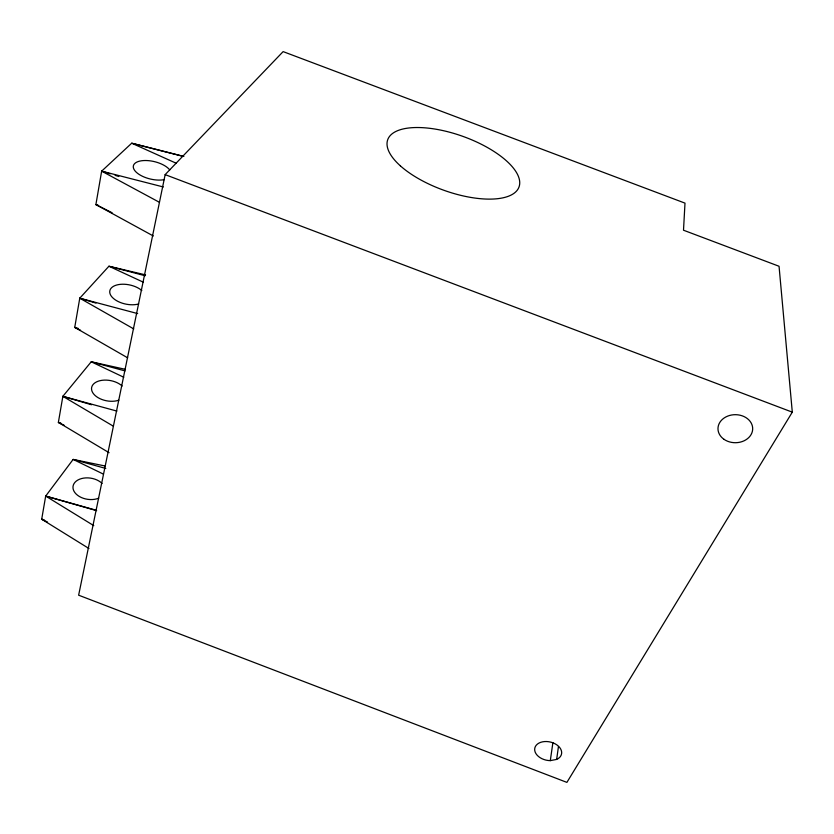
<?xml version="1.0" encoding="UTF-8"?>
<svg xmlns="http://www.w3.org/2000/svg" width="834" height="834" viewBox="0 0 834 834"><rect width="100%" height="100%" fill="white"/><g stroke="black" fill="none" stroke-linecap="round" stroke-linejoin="round"><path stroke-width="1.25" d="M556.664 759.409A13.688 9.299 12.7 0 0 555.131 743.824A13.688 9.299 12.7 0 0 534.907 747.702A13.688 9.299 12.7 0 0 550.304 760.629L556.664 759.409L558.446 746.586M550.304 760.629L552.89 742.698M104.969 465.977L73.142 459.419L45.682 496.084L41.7 519.207L88.946 548.511M125.486 369.368L91.229 361.789L62.863 396.338L58.37 422.421L109.087 452.716M145.564 274.886L108.92 266.234L79.762 298.207L74.737 327.387L127.675 357.828M183.876 156.448L131.709 143.208L101.654 171.158L95.889 204.58L153.32 235.98M165.153 174.629L78.636 595.195L566.901 782.386L792.3 412.152L779.05 266.265L683.505 230.215L684.995 203.131L283.122 51.614L165.153 174.629L792.3 412.152M183.105 156.344L131.709 143.208L176.36 163.308M159.179 202.172L101.654 171.158L163.349 186.972M145.137 275.752L108.92 266.234L143.198 282.132M133.763 328.909L79.762 298.207L137.673 313.594M125.048 370.911L91.229 361.789L123.766 377.239M113.32 426.164L62.863 396.338L116.896 411.079M105.782 468.458L73.142 459.419L103.406 474.119M93.794 525.649L45.682 496.084L95.806 510.127M44.202 519.926L41.7 519.207L47.507 522.042M45.682 496.084L96.661 510.658M60.872 423.151L58.37 422.421L64.187 425.288M62.863 396.338L91.521 404.751M78.417 328.492L74.737 327.387L80.554 330.274M79.762 298.207L95.973 303.096M98.381 205.352L95.889 204.58L112.11 212.764M101.654 171.158L110.224 173.826M115.123 175.348L118.803 176.495M98.683 498.19A16.232 10.706 8.6 0 1 76.113 494.02A16.232 10.706 8.6 0 1 79.522 479.237A16.232 10.706 8.6 0 1 102.082 483.449M164.235 179.644A19.453 8.934 13.5 0 1 136.474 172.419A19.453 8.934 13.5 0 1 143.146 160.597A19.453 8.934 13.5 0 1 169.729 169.896M138.642 303.972A18.192 9.779 11.9 0 1 113.497 298.499A18.192 9.779 11.9 0 1 116.677 285.019A18.192 9.779 11.9 0 1 141.822 290.534M118.845 400.195A17.212 10.3 10.5 0 1 94.972 395.379A17.212 10.3 10.5 0 1 98.287 381.18A17.212 10.3 10.5 0 1 122.15 386.027M400.393 165.872A69.764 28.575 19.8 0 0 514.463 192.967A69.764 28.575 19.8 0 0 445.335 131.136A69.764 28.575 19.8 0 0 400.393 165.872M724.048 439.351A17.358 14.022 0 0 0 752.393 431.272A17.358 14.022 0 0 0 729.552 415.478A17.358 14.022 0 0 0 724.048 439.351"/></g></svg>
